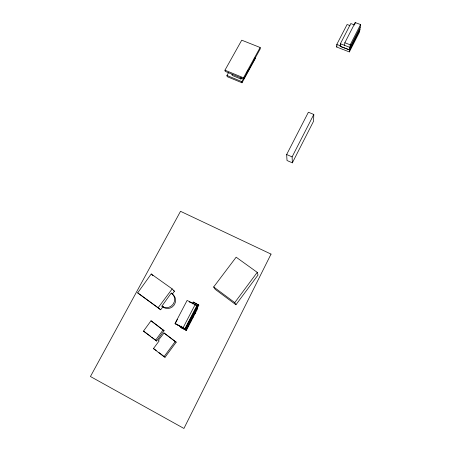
<?xml version="1.0" encoding="UTF-8"?>
<svg xmlns="http://www.w3.org/2000/svg" width="451" height="451" viewBox="0 0 451 451"><rect width="100%" height="100%" fill="white"/><g stroke="black" fill="none" stroke-linecap="round" stroke-linejoin="round"><path stroke-width="0.68" d="M313.795 114.458L313.558 121.234L292.355 162.839L287.022 160.517L286.656 154.524L308.394 112.22L313.795 114.458L292.113 156.886L292.355 162.839M354.571 24.974L350.788 23.553L340.392 43.736L349.897 47.394L360.248 27.111L359.526 31.987L349.367 51.933L336.57 46.983L336.796 44.423L347.09 24.501L349.937 25.577M359.859 29.789L349.576 49.96L340.139 46.318L340.392 43.736M344.553 45.337L344.835 42.749L355.208 22.55L360.563 24.557L360.174 27.246M349.367 51.933L350.218 44.818L360.563 24.557M355.033 23.897L355.208 22.55M349.683 49.39L359.909 29.338M340.871 44.502L340.229 45.748L336.796 44.423M340.139 46.318L349.621 49.869M197.149 308.388L197.549 308.822L186.364 330.42L185.925 330.064L198.829 305.141L193.214 302.057L192.256 303.906M336.57 46.983L337.207 45.748M186.364 330.42L181.189 327.742L181.838 326.501M184.966 328.632L196.997 305.434L187.097 300.434L175.027 323.491L185.716 329.241L198.434 304.69M181.189 327.742L180.727 327.375L181.375 326.129M185.716 329.241L175.163 323.649L177.463 319.263M231.966 74.246L232.203 75.43L240.969 79.049L241.646 77.826M243.698 78.998L243.495 77.809L260.148 47.502L241.736 40.184L224.959 70.181L225.224 71.388L243.698 78.998L260.289 48.781L260.148 47.502M228.64 72.408L226.926 75.48L227.186 76.659L242.007 82.792L241.798 81.625L243.461 78.604M246.455 73.158L248.45 69.527M254.099 59.239L254.764 58.032M242.007 82.792L255.587 58.055M163.166 306.409L160.663 309.775L137.668 292.874L151.22 273.988L172.169 288.899L174.436 291.245L172.35 294.052M161.903 306.105L171.25 293.06L172.231 294.035A7.971 7.599 -52.2 0 1 174.069 305.113A7.971 7.599 -52.2 0 1 162.958 306.984L161.903 306.105A8.033 7.65 -51.9 0 0 173.099 304.216A8.033 7.65 -51.9 0 0 171.25 293.06M156.61 341.007L164.091 330.707L151.023 320.774L143.491 331.107L156.61 341.007L151.733 337.241M155.494 340.37L163.031 329.997L164.091 330.707M164.006 356.73L175.225 341.542L176.194 342.168L165.066 357.243L164.006 356.73L153.453 348.578L159.135 340.917L158.357 340.308L164.034 332.99L176.194 342.168M235.946 304.752L234.751 302.61L257.228 272.365L236.149 257.194L213.673 286.96L215.228 289.35L235.946 304.752L258.023 275.009L257.228 272.365M160.663 309.775L158.143 307.745L172.169 288.899M344.835 42.749L350.218 44.818M224.959 70.181L243.495 77.809M226.926 75.48L241.798 81.625M286.656 154.524L292.113 156.886M198.829 305.141L193.214 302.057M195.886 305.288L197.662 306.184L196.997 305.434M153.453 348.578L156.243 350.433M188.028 323.102L189.211 323.711L188.777 323.328M175.163 323.649L185.271 328.875L197.262 305.739L189.533 301.826L189.961 302.288M180.727 327.375L185.925 330.064M143.491 331.107L150.651 336.407M173.291 290.427L174.436 291.245M137.668 292.874L158.143 307.745M213.673 286.96L234.751 302.61M164.034 332.99L175.225 341.542M151.023 320.774L163.031 329.997M159 352.564L165.066 357.243M183.439 327.928L183.134 327.68L195.17 304.515L195.441 304.814M186.505 327.719L186.945 328.086M188.191 325.684L188.625 326.056M187.554 324.461L187.994 324.844M190.452 321.315L190.88 321.704M190.48 318.823L190.908 319.223M191.686 317.718L192.109 318.118M192.707 316.963L193.124 317.369M151.22 273.988L152.951 275.708M192.746 314.448L193.163 314.866M193.947 313.36L194.358 313.778M194.95 312.628L195.356 313.05M194.911 312.712L195.317 313.129M195.012 310.085L195.418 310.519M196.196 309.02L196.597 309.454M240.761 77.871L240.969 79.049M271.034 254.105L183.929 428.45L90.437 376.517L180.518 211.31L271.034 254.105"/></g></svg>
